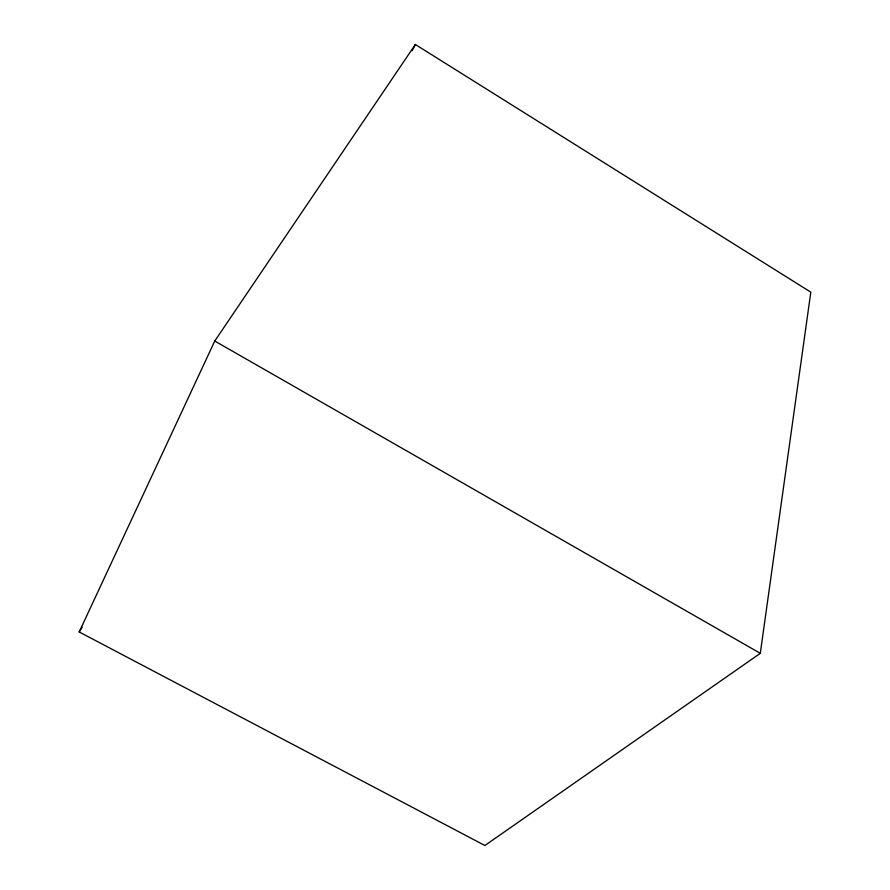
<?xml version="1.0" encoding="UTF-8"?>
<svg xmlns="http://www.w3.org/2000/svg" width="890" height="890" viewBox="0 0 890 890"><rect width="100%" height="100%" fill="white"/><g stroke="black" fill="none" stroke-linecap="round" stroke-linejoin="round"><path stroke-width="1.33" d="M760.294 653.327L810.812 292.154L415.352 44.5L214.757 341.026L79.188 631.967L484.905 845.5L760.294 653.327L214.757 341.026M412.192 50.674L415.352 44.5M79.188 631.967L82.158 627.272"/></g></svg>
